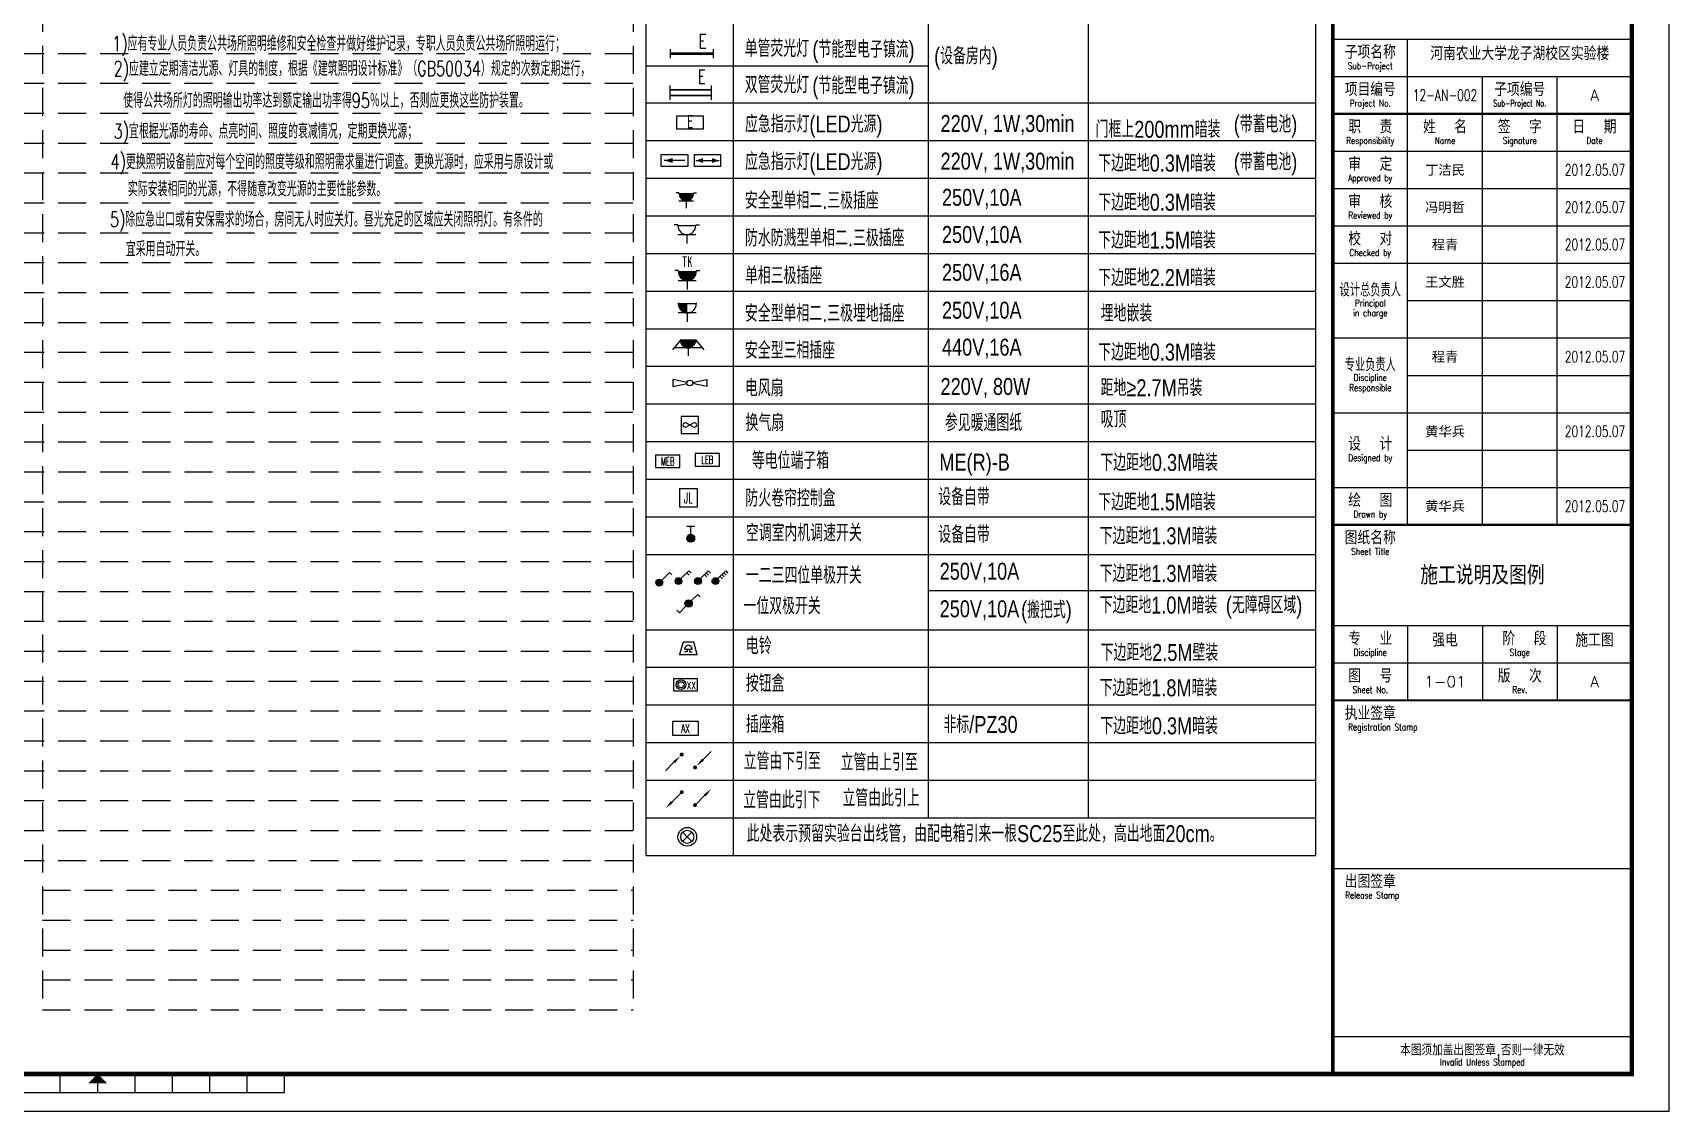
# Model space of a CAD drawing. Extents: x -336391 to 664021, y -458009 to -178412.
# Drawn here: x -66399 to -22611, y -362729 to -333858 of the extents above; entities that cross this region are included whole.
import ezdxf
from ezdxf.enums import TextEntityAlignment as Align

# ---------------------------------------------------------------- set-up
doc = ezdxf.new("R2010")
doc.units = 0
doc.header["$LTSCALE"] = 1000
doc.header["$MEASUREMENT"] = 0
doc.linetypes.add('DASHED2', pattern=[0.375, 0.25, -0.125])
doc.layers.get('0').update_dxf_attribs({"linetype": 'CONTINUOUS'})
for name, color, linetype in [('EQUIP', 3, 'CONTINUOUS'), ('LWIRE', 4, 'CONTINUOUS'), ('TS', 7, 'CONTINUOUS'), ('图框', 7, 'CONTINUOUS'), ('电气-设备标注', 4, 'CONTINUOUS')]:
    doc.layers.add(name, color=color, linetype=linetype)
doc.styles.add('-宋体', font='', dxfattribs={"width": 0.8})
doc.styles.add('_COMPLEX', font='COMPLEX.shx', dxfattribs={"width": 0.75})
doc.styles.add('_GBENOR', font='GBENOR.shx')
doc.styles.add('_TJROMANS', font='TJROMANS.shx')
doc.styles.add('DIM_FONT', font='SIMPLEX.shx', dxfattribs={"width": 0.8, "height": 3.5, "bigfont": 'HZTXT.shx'})
doc.styles.add('HZ2', font='tjromans.shx', dxfattribs={"width": 0.7, "height": 400, "bigfont": 'tjhztxt.shx'})
doc.styles.add('IDQSTYLE', font='tjromand.shx', dxfattribs={"width": 0.7, "bigfont": 'tjhztxt.shx'})
doc.styles.get("Standard").update_dxf_attribs({"font": 'simplex.shx', "bigfont": 'hztxt.shx'})
doc.styles.add('TKZ1', font='tjromant.shx', dxfattribs={"bigfont": 'tjhts.shx'})
doc.styles.add('TKZ1_tjhts.shx', font='tjromant.shx', dxfattribs={"bigfont": 'tjhts.shx'})
doc.styles.add('TKZ2_tjkts.shx', font='tjromant.shx', dxfattribs={"bigfont": 'tjkts.shx'})
doc.styles.add('黑体', font='simhei.ttf')
doc.styles.get('-宋体').set_extended_font_data('SimSun')

# ---------------------------------------------------------------- blocks, each defined once
blk = doc.blocks.new('_LINKPT1')
at = {"color": 0}
blk.add_line((0, 0), (0, 0), dxfattribs=at)
blk = doc.blocks.new('ME52BYET')
for p, q in [((-1.2, 0.417), (-1.2, -0.417)), ((-1.2, 0.167), (1.2, 0.167)), ((1.2, 0.417), (1.2, -0.417)), ((-1.2, -0.167), (1.2, -0.167))]:
    blk.add_line(p, q)
at = {"const_width": 0.1}
for points in [[(-1.2, 0.167), (1.2, 0.167)], [(-1.2, -0.167), (1.2, -0.167)]]:
    blk.add_lwpolyline(points, dxfattribs=at)
at = {"xscale": 0.002, "yscale": 0.002, "zscale": 0.002}
for p in [(-1.2, 0), (0, 0.167), (1.2, 0), (0, -0.167)]:
    blk.add_blockref('_LINKPT1', p, dxfattribs=at)
at = {"style": 'TKZ1', "width": 0.7}
blk.add_text('E', height=0.8, dxfattribs=at).set_placement((0.435, 0.541))
at = {"flags": 9}
blk.add_attdef('A', (0, 0), '', height=0.00002, dxfattribs=at)
blk = doc.blocks.new('VW1HRSO3')
for p, q in [((-1.2, 0.25), (-1.2, -0.25)), ((-1.2, 0), (1.2, 0)), ((1.2, 0.25), (1.2, -0.25))]:
    blk.add_line(p, q)
at = {"const_width": 0.14}
blk.add_lwpolyline([(-1.2, 0), (1.2, 0)], dxfattribs=at)
at = {"xscale": 0.002, "yscale": 0.002, "zscale": 0.002}
for p in [(-1.2, 0), (0, 0), (1.2, 0)]:
    blk.add_blockref('_LINKPT1', p, dxfattribs=at)
at = {"style": 'TKZ1', "width": 0.7}
blk.add_text('E', height=0.8, dxfattribs=at).set_placement((0.37, 0.294))
at = {"flags": 9}
blk.add_attdef('A', (0, 0), '', height=0.00002, dxfattribs=at)
blk = doc.blocks.new('_Z10XLL')
for p, q in [((0.5, 0.5), (-0.5, 0.5)), ((-0.5, 0.5), (-0.5, -0.5)), ((-0.2, -0.115), (0.2, 0.115)), ((-0.2, 0.115), (0.2, -0.115)), ((0.5, -0.5), (0.5, 0.5)), ((-0.5, -0.5), (0.5, -0.5))]:
    blk.add_line(p, q)
for centre, start, end in [((-0.267, 0), 60, 300), ((0.267, 0), 240, 120)]:
    blk.add_arc(centre, 0.133, start, end)
at = {"xscale": 0.002000000000407454, "yscale": 0.002000000000407454, "zscale": 0.002}
for p in [(-0.5, 0), (0, 0.5), (0.5, 0), (0, -0.5)]:
    blk.add_blockref('_LINKPT1', p, dxfattribs=at)
at = {"flags": 9}
blk.add_attdef('A', (0, 0), '', height=0.00002, dxfattribs=at)
blk = doc.blocks.new('_Y41NTT')
for p, q in [((0.6, 0.55), (-0.6, 0.55)), ((-0.6, 0.55), (-0.6, 0)), ((-0.6, 0), (0.6, 0)), ((0.6, 0), (0.6, 0.55))]:
    blk.add_line(p, q)
at = {"xscale": 0.002, "yscale": 0.002, "zscale": 0.002}
for p in [(-0.6, 0.25), (0, 0.55), (0, 0), (0.6, 0.25)]:
    blk.add_blockref('_LINKPT1', p, dxfattribs=at)
at = {"style": '_GBENOR', "width": 0.8, "flags": 8}
blk.add_attdef('$TEXT$', text='', height=0.6, dxfattribs=at).set_placement((0.008, 0.31), align=Align.MIDDLE_CENTER)
at = {"flags": 9}
blk.add_attdef('A', (0, 0), '', height=0.00002, dxfattribs=at)
blk = doc.blocks.new('_X10')
at = {"color": 0}
for p, q in [((0.15, 0.36), (0.63, 0.83)), ((0.4, 0.61), (0.54, 0.47)), ((0.51, 0.72), (0.65, 0.58)), ((0.63, 0.83), (0.77, 0.69))]:
    blk.add_line(p, q, dxfattribs=at)
blk.add_circle((0, 0.21), 0.208, dxfattribs=at)
for points in [[(-0.18, 0.31), (0.18, 0.31), (-0.21, 0.21), (0.21, 0.21)], [(-0.18, 0.1), (0.18, 0.1), (-0.21, 0.21), (0.21, 0.21)], [(-0.1, 0.39), (0.1, 0.39), (-0.18, 0.31), (0.18, 0.31)], [(-0.1, 0.03), (0.1, 0.03), (-0.18, 0.1), (0.18, 0.1)], [(0, 0.42), (0, 0.42), (-0.1, 0.39), (0.1, 0.39)], [(0, 0), (0, 0), (-0.1, 0.03), (0.1, 0.03)]]:
    blk.add_solid(points, dxfattribs=at)
for p in [(-0.21, 0.21), (0, 0.42), (0.21, 0.21), (0, 0)]:
    blk.add_blockref('_LINKPT1', p, dxfattribs=at)
at = {"color": 0, "width": 0.8, "flags": 9}
blk.add_attdef('A', (0, 0), '', height=0.00002, dxfattribs=at)
blk = doc.blocks.new('_X6')
at = {"color": 0}
for p, q in [((0.15, 0.36), (0.63, 0.83)), ((0.51, 0.72), (0.65, 0.58)), ((0.63, 0.83), (0.77, 0.69))]:
    blk.add_line(p, q, dxfattribs=at)
blk.add_circle((0, 0.21), 0.208, dxfattribs=at)
for points in [[(-0.18, 0.31), (0.18, 0.31), (-0.21, 0.21), (0.21, 0.21)], [(-0.18, 0.1), (0.18, 0.1), (-0.21, 0.21), (0.21, 0.21)], [(-0.1, 0.39), (0.1, 0.39), (-0.18, 0.31), (0.18, 0.31)], [(-0.1, 0.03), (0.1, 0.03), (-0.18, 0.1), (0.18, 0.1)], [(0, 0.42), (0, 0.42), (-0.1, 0.39), (0.1, 0.39)], [(0, 0), (0, 0), (-0.1, 0.03), (0.1, 0.03)]]:
    blk.add_solid(points, dxfattribs=at)
for p in [(-0.21, 0.21), (0, 0.42), (0.21, 0.21), (0, 0)]:
    blk.add_blockref('_LINKPT1', p, dxfattribs=at)
at = {"color": 0, "width": 0.8, "flags": 9}
blk.add_attdef('A', (0, 0), '', height=0.00002, dxfattribs=at)
blk = doc.blocks.new('_X2')
at = {"color": 0}
for p, q in [((0.15, 0.36), (0.63, 0.83)), ((0.63, 0.83), (0.77, 0.69))]:
    blk.add_line(p, q, dxfattribs=at)
blk.add_circle((0, 0.21), 0.208, dxfattribs=at)
for points in [[(-0.18, 0.31), (0.18, 0.31), (-0.21, 0.21), (0.21, 0.21)], [(-0.18, 0.1), (0.18, 0.1), (-0.21, 0.21), (0.21, 0.21)], [(-0.1, 0.39), (0.1, 0.39), (-0.18, 0.31), (0.18, 0.31)], [(-0.1, 0.03), (0.1, 0.03), (-0.18, 0.1), (0.18, 0.1)], [(0, 0.42), (0, 0.42), (-0.1, 0.39), (0.1, 0.39)], [(0, 0), (0, 0), (-0.1, 0.03), (0.1, 0.03)]]:
    blk.add_solid(points, dxfattribs=at)
for p in [(-0.21, 0.21), (0, 0.42), (0.21, 0.21), (0, 0)]:
    blk.add_blockref('_LINKPT1', p, dxfattribs=at)
at = {"color": 0, "width": 0.8, "flags": 9}
blk.add_attdef('A', (0, 0), '', height=0.00002, dxfattribs=at)
blk = doc.blocks.new('L02CA46R')
for p, q in [((0.78, 0.4), (-0.78, 0.4)), ((-0.78, 0.4), (-0.78, -0.4)), ((0.78, -0.4), (0.78, 0.4)), ((-0.78, -0.4), (0.78, -0.4))]:
    blk.add_line(p, q)
at = {"xscale": 0.002, "yscale": 0.002, "zscale": 0.002}
for p in [(-0.78, 0), (0, 0.4), (0.78, 0), (0, -0.4)]:
    blk.add_blockref('_LINKPT1', p, dxfattribs=at)
at = {"style": '_COMPLEX', "width": 0.6, "flags": 8}
blk.add_attdef('$TEXT$', text='', height=0.52, dxfattribs=at).set_placement((0, 0), align=Align.MIDDLE_CENTER)
at = {"flags": 9}
blk.add_attdef('A', (0, 0), '', height=0.00002, dxfattribs=at)
blk = doc.blocks.new('KY1UC7V2')
for p, q in [((0.15, 0.36), (0.63, 0.83)), ((0.29, 0.49), (0.43, 0.35)), ((0.4, 0.61), (0.54, 0.47)), ((0.51, 0.72), (0.65, 0.58)), ((0.63, 0.83), (0.77, 0.69))]:
    blk.add_line(p, q)
blk.add_circle((0, 0.21), 0.208)
for points in [[(-0.18, 0.31), (0.18, 0.31), (-0.21, 0.21), (0.21, 0.21)], [(-0.18, 0.1), (0.18, 0.1), (-0.21, 0.21), (0.21, 0.21)], [(-0.1, 0.39), (0.1, 0.39), (-0.18, 0.31), (0.18, 0.31)], [(-0.1, 0.03), (0.1, 0.03), (-0.18, 0.1), (0.18, 0.1)], [(0, 0.42), (0, 0.42), (-0.1, 0.39), (0.1, 0.39)], [(0, 0), (0, 0), (-0.1, 0.03), (0.1, 0.03)]]:
    blk.add_solid(points)
at = {"xscale": 0.0025, "yscale": 0.0025, "zscale": 0.0025}
for p in [(-0.21, 0.21), (0, 0.42), (0.21, 0.21), (0, 0)]:
    blk.add_blockref('_LINKPT1', p, dxfattribs=at)
at = {"flags": 9}
blk.add_attdef('A', (0, 0), '', height=0.000025, dxfattribs=at)
blk = doc.blocks.new('_X71MMA')
for p, q in [((-0.5, 1.05), (-0.7, 1.05)), ((-0.5, 1.05), (-0.5, 1)), ((-0.5, 1), (0.5, 1)), ((-0.5, 0.5), (0.5, 0.5)), ((0, 0.5), (0, 0)), ((0.5, 1.05), (0.7, 1.05)), ((0.5, 1.05), (0.5, 1))]:
    blk.add_line(p, q)
blk.add_arc((0, 1), 0.5, 180, 0)
for points in [[(0.43, 0.75), (-0.43, 0.75), (0.5, 1), (-0.5, 1)], [(0.25, 0.57), (-0.25, 0.57), (0.43, 0.75), (-0.43, 0.75)], [(0, 0.5), (0, 0.5), (0.25, 0.57), (-0.25, 0.57)]]:
    blk.add_solid(points)
at = {"xscale": 0.0025, "yscale": 0.0025, "zscale": 0.0025}
blk.add_blockref('_LINKPT1', (0, 0), dxfattribs=at)
at = {"flags": 9}
blk.add_attdef('A', (0, 0), '', height=0.000025, dxfattribs=at)
blk = doc.blocks.new('1P1PTTHZ')
for p, q in [((-0.5, 1.05), (-0.7, 1.05)), ((-0.5, 1.05), (-0.5, 1)), ((-0.5, 1), (0.5, 1)), ((0.5, 1.05), (0.7, 1.05)), ((0.5, 1.05), (0.5, 1)), ((-0.5, 0.5), (0.5, 0.5)), ((0, 0.5), (0, 0))]:
    blk.add_line(p, q)
blk.add_arc((0, 1), 0.5, 180, 0)
at = {"xscale": 0.002, "yscale": 0.002, "zscale": 0.002}
blk.add_blockref('_LINKPT1', (0, 0), dxfattribs=at)
at = {"flags": 9}
blk.add_attdef('A', (0, 0), '', height=0.00002, dxfattribs=at)
blk = doc.blocks.new('YX2BHTQR')
for p, q in [((-0.147, 0.061), (-0.512, -0.304)), ((0.147, 0.356), (0.512, 0.72)), ((0.512, 0.72), (0.653, 0.579)), ((-0.512, -0.304), (-0.653, -0.162))]:
    blk.add_line(p, q)
blk.add_circle((0, 0.208), 0.208)
for points in [[(-0.18, 0.313), (0.18, 0.313), (-0.208, 0.208), (0.208, 0.208)], [(-0.18, 0.104), (0.18, 0.104), (-0.208, 0.208), (0.208, 0.208)], [(-0.104, 0.389), (0.104, 0.389), (-0.18, 0.313), (0.18, 0.313)], [(-0.104, 0.028), (0.104, 0.028), (-0.18, 0.104), (0.18, 0.104)], [(0, 0.417), (0, 0.417), (-0.104, 0.389), (0.104, 0.389)], [(0, 0), (0, 0), (-0.104, 0.028), (0.104, 0.028)]]:
    blk.add_solid(points)
at = {"xscale": 0.002, "yscale": 0.002, "zscale": 0.002}
for p in [(-0.208, 0.208), (0, 0.417), (0, 0), (0.208, 0.208)]:
    blk.add_blockref('_LINKPT1', p, dxfattribs=at)
at = {"flags": 9}
blk.add_attdef('A', (0, 0), '', height=0.00002, dxfattribs=at)
blk = doc.blocks.new('1S3UQ72T')
for p, q in [((-0.222, 0.889), (0.222, 0.889)), ((0, 0.444), (0, 0.889))]:
    blk.add_line(p, q)
blk.add_circle((0, 0.222), 0.222)
for points in [[(-0.192, 0.333), (0.192, 0.333), (-0.222, 0.222), (0.222, 0.222)], [(-0.192, 0.111), (0.192, 0.111), (-0.222, 0.222), (0.222, 0.222)], [(-0.111, 0.415), (0.111, 0.415), (-0.192, 0.333), (0.192, 0.333)], [(-0.111, 0.03), (0.111, 0.03), (-0.192, 0.111), (0.192, 0.111)], [(0, 0.444), (0, 0.444), (-0.111, 0.415), (0.111, 0.415)], [(0, 0), (0, 0), (-0.111, 0.03), (0.111, 0.03)]]:
    blk.add_solid(points)
at = {"xscale": 0.002, "yscale": 0.002, "zscale": 0.002}
for p in [(-0.222, 0.222), (0, 0), (0.222, 0.222)]:
    blk.add_blockref('_LINKPT1', p, dxfattribs=at)
at = {"flags": 9}
blk.add_attdef('A', (0, 0), '', height=0.00002, dxfattribs=at)
blk = doc.blocks.new('482EJ2G1')
for p, q in [((0.503, 0.502), (-0.497, 0.502)), ((-0.497, 0.502), (-0.497, -0.498)), ((0.503, -0.498), (0.503, 0.502)), ((-0.497, -0.498), (0.503, -0.498))]:
    blk.add_line(p, q)
at = {"const_width": 0.04}
blk.add_lwpolyline([(-0.497, 0.502), (-0.497, -0.498), (0.503, -0.498), (0.503, 0.502)], close=True, dxfattribs=at)
at = {"xscale": 0.002, "yscale": 0.002, "zscale": 0.002}
for p in [(-0.497, 0.002), (0.003, 0.502), (0.503, 0.002), (0.003, -0.498)]:
    blk.add_blockref('_LINKPT1', p, dxfattribs=at)
at = {"style": '_COMPLEX', "width": 0.6, "flags": 8}
blk.add_attdef('$TEXT$', text='', height=0.6, dxfattribs=at).set_placement((0, 0), align=Align.MIDDLE_CENTER)
at = {"flags": 9}
blk.add_attdef('A', (0, 0), '', height=0.00002, dxfattribs=at)
blk = doc.blocks.new('_Z11TPN')
at = {"color": 0}
for p, q in [((-1, 0.208), (-0.163, 0.034)), ((-1, -0.208), (-1, 0.208)), ((1, 0.208), (0.163, 0.034)), ((1, -0.208), (1, 0.208)), ((-0.163, -0.034), (-1, -0.208)), ((0.163, -0.034), (1, -0.208))]:
    blk.add_line(p, q, dxfattribs=at)
blk.add_circle((0, 0), 0.167, dxfattribs=at)
for p in [(0, 0.167), (0, -0.167)]:
    blk.add_blockref('_LINKPT1', p, dxfattribs=at)
at = {"color": 0, "style": 'DIM_FONT', "width": 0.8, "flags": 9}
blk.add_attdef('A', (0, 0), '', height=0.0000267, dxfattribs=at)
blk = doc.blocks.new('_X27')
for p, q in [((-0.357, 0.714), (-0.724, 0.277)), ((0.657, 0.357), (-0.657, 0.357)), ((-0.357, 0.75), (-0.357, 0.714)), ((0.357, 0.714), (-0.357, 0.714)), ((0, 0.357), (0, 0)), ((0.357, 0.75), (0.357, 0.714)), ((0.357, 0.714), (0.724, 0.277))]:
    blk.add_line(p, q)
blk.add_arc((0, 0.714), 0.357, 180, 0)
for points in [[(0.309, 0.536), (-0.309, 0.536), (0.357, 0.714), (-0.357, 0.714)], [(0.179, 0.405), (-0.179, 0.405), (0.309, 0.536), (-0.309, 0.536)], [(0, 0.357), (0, 0.357), (0.179, 0.405), (-0.179, 0.405)]]:
    blk.add_solid(points)
at = {"xscale": 0.002, "yscale": 0.002, "zscale": 0.002}
blk.add_blockref('_LINKPT1', (0, 0), dxfattribs=at)
at = {"flags": 9}
blk.add_attdef('A', (0, 0), '', height=0.00002, dxfattribs=at)
blk = doc.blocks.new('762JIYPD')
for p, q in [((0.6, 0.5), (-0.6, 0.5)), ((-0.6, 0.5), (-0.6, 0)), ((-0.6, 0), (0.6, 0)), ((-0.46, 0.25), (0.46, 0.25)), ((0.6, 0), (0.6, 0.5))]:
    blk.add_line(p, q)
blk.add_solid([(0.08, 0.14), (0.46, 0.25), (0.08, 0.36)])
at = {"xscale": 0.002, "yscale": 0.002, "zscale": 0.002}
for p in [(-0.6, 0.25), (0, 0.5), (0, 0), (0.6, 0.25)]:
    blk.add_blockref('_LINKPT1', p, dxfattribs=at)
at = {"flags": 9}
blk.add_attdef('A', (0, 0), '', height=0.00002, dxfattribs=at)
blk = doc.blocks.new('762JGD4Z')
for p, q in [((0.6, 0.5), (-0.6, 0.5)), ((-0.6, 0.5), (-0.6, 0)), ((-0.6, 0), (0.6, 0)), ((-0.52, 0.25), (0.52, 0.25)), ((0.6, 0), (0.6, 0.5))]:
    blk.add_line(p, q)
for points in [[(-0.2, 0.14), (-0.52, 0.25), (-0.2, 0.36)], [(0.2, 0.14), (0.52, 0.25), (0.2, 0.36)]]:
    blk.add_solid(points)
at = {"xscale": 0.002, "yscale": 0.002, "zscale": 0.002}
for p in [(-0.6, 0.25), (0, 0.5), (0, 0), (0.6, 0.25)]:
    blk.add_blockref('_LINKPT1', p, dxfattribs=at)
at = {"flags": 9}
blk.add_attdef('A', (0, 0), '', height=0.00002, dxfattribs=at)
blk = doc.blocks.new('YK2BYE33')
for p, q in [((-0.5, 1.05), (-0.7, 1.05)), ((-0.5, 1.05), (-0.5, 1)), ((-0.5, 1), (0.5, 1)), ((0.5, 1.05), (0.7, 1.05)), ((0.5, 1.05), (0.5, 1)), ((-0.5, 0.5), (0.5, 0.5)), ((0, 0.5), (0, 0))]:
    blk.add_line(p, q)
blk.add_arc((0, 1), 0.5, 180, 0)
for points in [[(0.433, 0.75), (-0.433, 0.75), (0.5, 1), (-0.5, 1)], [(0.25, 0.567), (-0.25, 0.567), (0.433, 0.75), (-0.433, 0.75)], [(0, 0.5), (0, 0.5), (0.25, 0.567), (-0.25, 0.567)]]:
    blk.add_solid(points)
at = {"xscale": 0.002, "yscale": 0.002, "zscale": 0.002}
blk.add_blockref('_LINKPT1', (0, 0), dxfattribs=at)
at = {"style": '-宋体', "width": 0.7}
blk.add_text('TK', height=0.6, dxfattribs=at).set_placement((-0.294, 1.244))
at = {"width": 0.8, "flags": 9}
blk.add_attdef('A', (0, 0), '', height=0.00002, dxfattribs=at)
blk = doc.blocks.new('6A2OJKBP')
for p, q in [((-0.3, 0.35), (-0.5, -0.35)), ((0.3, 0.35), (-0.3, 0.35)), ((0.5, -0.35), (0.3, 0.35)), ((-0.5, -0.35), (0.5, -0.35)), ((-0.21, -0.046), (0.21, -0.046)), ((-0.06, -0.196), (-0.21, -0.196)), ((-0.06, -0.046), (-0.06, -0.196)), ((0.06, -0.046), (0.06, -0.196)), ((0.06, -0.196), (0.21, -0.196))]:
    blk.add_line(p, q)
at = {"const_width": 0.04, "flags": 128}
blk.add_lwpolyline([(0.5, -0.35), (-0.5, -0.35), (-0.3, 0.35), (0.3, 0.35)], close=True, dxfattribs=at)
blk.add_arc((0, -0.044), 0.21, 359.69728, 180.30272)
at = {"xscale": 0.002, "yscale": 0.002, "zscale": 0.002}
for p in [(-0.4, 0), (0, 0.35), (0.4, 0), (0, -0.35)]:
    blk.add_blockref('_LINKPT1', p, dxfattribs=at)
at = {"flags": 9}
blk.add_attdef('A', (0, 0), '', height=0.00002, dxfattribs=at)
blk = doc.blocks.new('DU287BZ0')
for p, q in [((0.707, 0.714), (-0.707, 0.714)), ((-0.707, 0.707), (-0.707, -0.007)), ((-0.707, 0), (0.707, 0)), ((0.707, 0), (0.707, 0.714))]:
    blk.add_line(p, q)
for radius in [0.29, 0.179]:
    blk.add_circle((-0.265, 0.357), radius)
at = {"xscale": 0.002, "yscale": 0.002, "zscale": 0.002}
for p in [(-0.707, 0.35), (0, 0.714), (0, 0), (0.707, 0.357)]:
    blk.add_blockref('_LINKPT1', p, dxfattribs=at)
at = {"style": '_TJROMANS', "width": 0.6, "flags": 8}
blk.add_attdef('$TEXT$', text='', height=0.64, dxfattribs=at).set_placement((0.349, 0.417), align=Align.MIDDLE_CENTER)
at = {"flags": 9}
blk.add_attdef('A', (0, 0), '', height=0.00002, dxfattribs=at)
blk = doc.blocks.new('3K2EU176')
for p, q in [((0.78, 0.4), (-0.78, 0.4)), ((-0.78, 0.4), (-0.78, -0.4)), ((0.78, -0.4), (0.78, 0.4)), ((-0.78, -0.4), (0.78, -0.4))]:
    blk.add_line(p, q)
at = {"const_width": 0.04}
blk.add_lwpolyline([(-0.78, 0.4), (-0.78, -0.4), (0.78, -0.4), (0.78, 0.4)], close=True, dxfattribs=at)
at = {"xscale": 0.002, "yscale": 0.002, "zscale": 0.002}
for p in [(-0.78, 0), (0, 0.4), (0, -0.4)]:
    blk.add_blockref('_LINKPT1', p, dxfattribs=at)
at = {"flags": 9}
blk.add_attdef('A', (0, 0), '', height=0.00002, dxfattribs=at)
at = {"style": '_COMPLEX', "width": 0.6, "flags": 8}
blk.add_attdef('$TEXT$', text='', height=0.52, dxfattribs=at).set_placement((1.161, 0), align=Align.MIDDLE_CENTER)
blk = doc.blocks.new('_WRLD10L')
for p, q in [((0.1, 0.1), (0.1, 0.1)), ((1.15, 1.15), (0.55, 0.55)), ((-0.1, -0.1), (-0.1, -0.1))]:
    blk.add_line(p, q)
at = {"const_width": 0.142}
blk.add_lwpolyline([(-0.07, 0, 1), (0.07, 0, 1)], format="xyb", close=True, dxfattribs=at)
blk.add_solid([(0.62, 0.48), (0.48, 0.62), (0.1, 0.1)])
at = {"width": 0.8, "flags": 9}
blk.add_attdef('A', (0, 0), '', height=0.00002, dxfattribs=at)
blk = doc.blocks.new('_WRLD1L')
for p, q in [((0.7, 0.7), (0, 0)), ((0.1, 0.1), (0.1, 0.1)), ((-0.1, -0.1), (-0.1, -0.1))]:
    blk.add_line(p, q)
at = {"const_width": 0.142}
blk.add_lwpolyline([(-0.07, 0, 1), (0.07, 0, 1)], format="xyb", close=True, dxfattribs=at)
blk.add_solid([(0.63, 0.77), (0.77, 0.63), (1.15, 1.15)])
at = {"width": 0.8, "flags": 9}
blk.add_attdef('A', (0, 0), '', height=0.00002, dxfattribs=at)
blk = doc.blocks.new('A$C15410C04')
for p, q in [((75100, 28700), (83100, 28700)), ((77100, 15700), (77100, 28700)), ((75100, 27700), (83100, 27700)), ((79100, 15700), (79100, 27700)), ((81100, 15700), (81100, 27700)), ((75100, 25700), (83100, 25700)), ((75100, 24700), (83100, 24700)), ((75100, 23700), (83100, 23700)), ((75100, 22700), (83100, 22700)), ((77100, 21700), (83100, 21700)), ((75100, 20700), (83100, 20700)), ((77100, 19700), (83100, 19700)), ((75100, 18700), (83100, 18700)), ((77100, 17700), (83100, 17700)), ((75100, 16700), (83100, 16700)), ((75100, 13000), (83100, 13000)), ((77100, 13000), (77100, 11000)), ((79100, 13000), (79100, 11000)), ((81100, 13000), (81100, 11000)), ((75100, 12000), (83100, 12000)), ((75100, 6500), (83100, 6500)), ((75100, 2000), (83100, 2000))]:
    blk.add_line(p, q)
for points, const_width in [([(75100, 58400), (75100, 1000)], 100), ([(75100, 26700), (83100, 26700)], 60), ([(75100, 15700), (83100, 15700)], 60), ([(75100, 11000), (83100, 11000)], 60)]:
    blk.add_lwpolyline(points, dxfattribs=dict(const_width=const_width))
at = {"layer": '图框'}
for p, q in [((84100, 0), (84100, 59400)), ((41050, 500), (41050, 1000)), ((43050, 500), (43050, 1000)), ((44050, 500), (44050, 1000)), ((45050, 500), (45050, 1000)), ((46050, 500), (46050, 1000)), ((47050, 500), (47050, 1000)), ((37050, 500), (47050, 500)), ((0, 0), (84100, 0))]:
    blk.add_line(p, q, dxfattribs=at)
at = {"layer": '图框', "const_width": 120}
blk.add_lwpolyline([(83100, 58400), (2500, 58400), (2500, 1000), (83100, 1000)], close=True, dxfattribs=at)
at = {"layer": '图框', "const_width": 30}
blk.add_lwpolyline([(42050, 750), (42050, 500)], dxfattribs=at)
at = {"layer": '图框'}
blk.add_solid([(41800, 750), (42300, 750), (42050, 1000)], dxfattribs=at)
at = {"style": 'TKZ2_tjkts.shx'}
for s, height, p in [('子项名称', 360, (76100, 28355)), ('项目编号', 360, (76100, 27355)), ('职  责', 360, (76100, 26355)), ('姓  名', 360, (78100, 26355)), ('签  字', 360, (80100, 26355)), ('日  期', 360, (82100, 26355)), ('审  定', 360, (76100, 25355)), ('审  核', 360, (76100, 24355)), ('校  对', 360, (76100, 23355)), ('设  计', 360, (76100, 17865)), ('绘  图', 360, (76100, 16355)), ('图纸名称', 360, (76100, 15355)), ('专  业', 360, (76100, 12655)), (' 阶  段', 360, (80100, 12655)), ('图  号', 360, (76100, 11655)), ('版  次', 360, (80100, 11655)), ('执业签章', 360, (76100, 10655)), ('出图签章', 360, (76100, 6155)), ('本图须加盖出图签章,否则一律无效', 300, (79100, 1643))]:
    blk.add_text(s, height=height, dxfattribs=at).set_placement(p, align=Align.MIDDLE_CENTER)
at = {"style": 'TKZ2_tjkts.shx', "width": 0.8}
for s, height, p in [('Sub-Project', 180, (76100, 27985)), ('Project No.', 180, (76100, 26985)), ('Responsibility', 180, (76100, 25985)), ('Name', 180, (78100, 25985)), ('Signature', 180, (80100, 25985)), ('Date', 180, (82100, 25985)), ('Approved by', 180, (76100, 24985)), ('Reviewed by', 180, (76100, 23985)), ('Checked by', 180, (76100, 22985)), ('设计总负责人', 360, (76100, 21988)), ('in charge', 180, (76100, 21370)), ('Principal', 180, (76100, 21635)), ('专业负责人', 360, (76100, 19988)), ('Discipline', 180, (76100, 19643)), ('Responsible', 180, (76100, 19370)), ('Designed by', 180, (76100, 17495)), ('Drawn by', 180, (76100, 15985)), ('Sheet Title', 180, (76100, 14985)), ('Discipline', 180, (76100, 12285)), ('Stage', 180, (80100, 12285)), ('Sheet No.', 180, (76100, 11285)), ('Rev.', 180, (80100, 11285)), ('Registration Stamp', 180, (76436, 10285)), ('Release Stamp', 180, (76152, 5785)), ('Invalid Unless Stamped', 180, (79100, 1317))]:
    blk.add_text(s, height=height, dxfattribs=at).set_placement(p, align=Align.MIDDLE_CENTER)
at = {"layer": '图框'}
for s, height, style, p in [('河南农业大学龙子湖校区实验楼', 360, 'TKZ1_tjhts.shx', (80100, 28316)), ('子项编号', 360, 'TKZ2_tjkts.shx', (80100, 27355)), ('A', 300, 'TKZ1_tjhts.shx', (82100, 27200)), ('丁洁民', 260, '黑体', (78100, 25200)), ('冯明哲', 260, '黑体', (78100, 24200)), ('程青', 260, '黑体', (78100, 23200)), ('王文胜', 260, '黑体', (78100, 22200)), ('程青', 260, '黑体', (78100, 20200)), ('黄华兵', 260, '黑体', (78100, 18200)), ('黄华兵', 260, '黑体', (78100, 16200)), ('强电', 360, 'TKZ1_tjhts.shx', (78100, 12616)), ('施工图', 360, 'TKZ1_tjhts.shx', (82100, 12616)), ('A', 300, 'TKZ1_tjhts.shx', (82100, 11500))]:
    blk.add_text(s, height=height, dxfattribs=dict(at, style=style)).set_placement(p, align=Align.MIDDLE_CENTER)
at = {"layer": '图框', "width": 0.7}
for s, height, style, p in [('12-AN-002', 300, 'TKZ1_tjhts.shx', (78100, 27200)), ('Sub-Project No.', 180, 'TKZ2_tjkts.shx', (80100, 26985)), ('2012.05.07', 300, 'TKZ1_tjhts.shx', (82113, 25200)), ('2012.05.07', 300, 'TKZ1_tjhts.shx', (82113, 24200)), ('2012.05.07', 300, 'TKZ1_tjhts.shx', (82113, 23200)), ('2012.05.07', 300, 'TKZ1_tjhts.shx', (82113, 22200)), ('2012.05.07', 300, 'TKZ1_tjhts.shx', (82113, 20200)), ('2012.05.07', 300, 'TKZ1_tjhts.shx', (82113, 18200)), ('2012.05.07', 300, 'TKZ1_tjhts.shx', (82113, 16200))]:
    blk.add_text(s, height=height, dxfattribs=dict(at, style=style)).set_placement(p, align=Align.MIDDLE_CENTER)
blk = doc.blocks.new('_X25')
at = {"color": 0}
for p, q in [((-0.5, 1.05), (-0.5, 1)), ((0.5, 1), (-0.5, 1)), ((0.5, 1.05), (0.5, 1)), ((0.5, 0.5), (-0.5, 0.5)), ((0, 0.5), (0, 0))]:
    blk.add_line(p, q, dxfattribs=at)
blk.add_arc((0, 1), 0.5, 180, 0, dxfattribs=at)
for points in [[(0, 0.75), (-0.433, 0.75), (0, 1), (-0.5, 1)], [(0, 0.567), (-0.25, 0.567), (0, 0.75), (-0.433, 0.75)], [(0, 0.5), (0, 0.5), (0, 0.567), (-0.25, 0.567)]]:
    blk.add_solid(points, dxfattribs=at)
blk.add_blockref('_LINKPT1', (0, 0), dxfattribs=at)
at = {"color": 0, "width": 0.8, "flags": 9}
blk.add_attdef('A', (0, 0), '', height=0.00002, dxfattribs=at)
blk = doc.blocks.new('_X50SZT')
at = {"color": 0}
for p, q in [((0.25, 0.25), (-0.25, -0.25)), ((-0.25, 0.25), (0.25, -0.25))]:
    blk.add_line(p, q, dxfattribs=at)
for radius in [0.5, 0.35]:
    blk.add_circle((0, 0), radius, dxfattribs=at)
for p in [(-0.5, 0), (0, 0.5), (0.5, 0), (0, -0.5)]:
    blk.add_blockref('_LINKPT1', p, dxfattribs=at)
at = {"color": 0, "width": 0.8, "flags": 9}
blk.add_attdef('A', (0, 0), '', height=0.00002, dxfattribs=at)

msp = doc.modelspace()

# ---------------------------------------------------------------- linework, layer by layer
at = {"layer": 'EQUIP'}
for p, q in [((-49986.1, -334729.6), (-49986.1, -311600.5)), ((-47651.4, -334729.6), (-47651.4, -311600.5)), ((-42431.4, -334729.6), (-42431.4, -311600.5)), ((-38148.3, -334729.6), (-38148.3, -311600.5)), ((-32064.4, -334729.6), (-32064.4, -311600.5)), ((-49986.1, -355880.9), (-49986.1, -334729.6)), ((-49986.1, -334741.8), (-42431.4, -334741.8)), ((-47651.4, -355880.9), (-47651.4, -334729.6)), ((-42431.4, -354873.7), (-42431.4, -334729.6)), ((-38148.3, -354873.7), (-38148.3, -334729.6)), ((-32064.4, -355880.9), (-32064.4, -334729.6)), ((-49986.1, -335736.8), (-42431.4, -335736.8)), ((-49986.1, -335736.8), (-32064.4, -335736.8)), ((-49986.1, -336743.8), (-32064.4, -336743.8)), ((-49986.1, -337750.9), (-32064.4, -337750.9)), ((-49986.1, -338758.3), (-32064.4, -338758.3)), ((-49986.1, -339765.5), (-32064.4, -339765.5)), ((-49986.1, -340772.8), (-32064.4, -340772.8)), ((-49986.1, -341780), (-32064.4, -341780)), ((-49986.1, -342787.2), (-32064.4, -342787.2)), ((-49986.1, -343794.3), (-32064.4, -343794.3)), ((-49986.1, -344801.3), (-32064.4, -344801.3)), ((-49986.1, -345808.8), (-32064.4, -345808.8)), ((-49986.1, -345808.8), (-32064.4, -345808.8)), ((-49986.1, -346816), (-32064.4, -346816)), ((-49986.1, -347823.2), (-32064.4, -347823.2)), ((-42431.4, -348789.7), (-32064.4, -348789.7)), ((-49986.1, -349837.7), (-32064.4, -349837.7)), ((-49986.1, -349837.7), (-32064.4, -349837.7)), ((-49986.1, -350844.7), (-32064.4, -350844.7)), ((-49986.1, -351851.8), (-32064.4, -351851.8)), ((-49986.1, -352859.2), (-32064.4, -352859.2)), ((-49986.1, -352859.2), (-32064.4, -352859.2)), ((-49986.1, -353866.4), (-32064.4, -353866.4)), ((-49986.1, -354873.7), (-32064.4, -354873.7)), ((-49986.1, -355880.9), (-32064.4, -355880.9))]:
    msp.add_line(p, q, dxfattribs=at)
at = {"layer": 'TS', "color": 8, "linetype": 'DASHED2', "ltscale": 3}
for p, q in [((-66136.8, -307212.3), (-66136.8, -360012.3)), ((-50337.5, -307212.3), (-50337.5, -360012.3)), ((-102841.7, -334412.3), (-50337.5, -334412.3)), ((-102841.7, -335212.3), (-50337.5, -335212.3)), ((-102841.7, -336012.3), (-50337.5, -336012.3)), ((-102841.7, -336812.3), (-50337.5, -336812.3)), ((-102841.7, -337612.3), (-50337.5, -337612.3)), ((-102841.7, -338412.3), (-50337.5, -338412.3)), ((-102841.7, -339212.3), (-50337.5, -339212.3)), ((-102841.7, -340012.3), (-50337.5, -340012.3)), ((-102841.7, -340812.3), (-50337.5, -340812.3)), ((-102841.7, -341612.3), (-50337.5, -341612.3)), ((-102841.7, -342412.3), (-50337.5, -342412.3)), ((-102841.7, -343212.3), (-50337.5, -343212.3)), ((-102841.7, -344012.3), (-50337.5, -344012.3)), ((-102841.7, -344812.3), (-50337.5, -344812.3)), ((-102841.7, -345612.3), (-50337.5, -345612.3)), ((-102841.7, -346412.3), (-50337.5, -346412.3)), ((-102841.7, -347212.3), (-50337.5, -347212.3)), ((-102841.7, -348012.3), (-50337.5, -348012.3)), ((-102841.7, -348812.3), (-50337.5, -348812.3)), ((-102841.7, -349612.3), (-50337.5, -349612.3)), ((-102841.7, -350412.3), (-50337.5, -350412.3)), ((-102841.7, -351212.3), (-50337.5, -351212.3)), ((-102841.7, -352012.3), (-50337.5, -352012.3)), ((-102841.7, -352812.3), (-50337.5, -352812.3)), ((-102841.7, -353612.3), (-50337.5, -353612.3)), ((-102841.7, -354412.3), (-50337.5, -354412.3)), ((-102841.7, -355212.3), (-50337.5, -355212.3)), ((-102841.7, -356012.3), (-50337.5, -356012.3)), ((-66136.8, -356812.3), (-50337.5, -356812.3)), ((-66136.8, -357612.3), (-50337.5, -357612.3)), ((-66136.8, -358412.3), (-50337.5, -358412.3)), ((-66136.8, -359212.3), (-50337.5, -359212.3)), ((-66136.8, -360012.3), (-50337.5, -360012.3))]:
    msp.add_line(p, q, dxfattribs=at)

# ---------------------------------------------------------------- block references
at = {"layer": 'EQUIP'}
for name, p, xscale, yscale, zscale in [('VW1HRSO3', (-48765.1, -334416.3), 478.72340425523, 478.7234042553609, 478.7234042553192), ('ME52BYET', (-48800, -335463.8), 457.850184002993, 457.8501840028621, 457.8501840037341), ('762JGD4Z', (-48346.4, -337428.3), 596.1590937549627, 596.1590937549627, 596.1590937549627), ('_X71MMA', (-48911.2, -338551.2), 392.2099301019043, 392.2099301019043, 392.2099301018753), ('1P1PTTHZ', (-48897.2, -339501.3), 478.72340425523, 478.7234042553609, 478.7234042553192), ('YK2BYE33', (-48884.3, -340730.6), 482.1428571428478, 482.1428571428332, 482.1428571428523), ('_X25', (-48884.3, -341598.7), 482.1428571428404, 482.1428571428404, 482.1428571428404), ('_X27', (-48863.2, -342503.5), 582.338275243761, 582.338275243761, 582.3382752437834), ('1S3UQ72T', (-48794.4, -347496.5), 478.72340425523, 478.7234042553609, 478.7234042553192), ('_X2', (-49635.8, -348669.3), 435.7888112243672, 435.7888112243672, 435.7888112243824), ('_X6', (-49121.1, -348628.3), 435.7888112243672, 435.7888112243672, 435.7888112243824), ('_X10', (-48599.8, -348628.3), 435.7888112243672, 435.7888112243672, 435.7888112243824), ('KY1UC7V2', (-48131.6, -348628.3), 435.7888112243672, 435.7888112243672, 435.7888112243824), ('YX2BHTQR', (-48849.8, -349236.9), 478.72340425523, 478.7234042553609, 478.7234042553192), ('6A2OJKBP', (-48856, -350337), 478.7234042552955, 478.7234042552809, 478.7234042552955), ('_X50SZT', (-48885.4, -355382.2), 500, 500, 500)]:
    msp.add_blockref(name, p, dxfattribs=dict(at, xscale=xscale, yscale=yscale, zscale=zscale))
for name, p, xscale, yscale, zscale, values in [('_Y41NTT', (-48811, -336427.6), 604.3622428843228, 604.3622428843228, 604.3622428850235, {'$TEXT$': 'E'}), ('L02CA46R', (-49408.6, -345332.2), 419.0277030994766, 419.0277030992147, 419.0277031003677, {'$TEXT$': 'MEB'}), ('482EJ2G1', (-48856, -346308.2), 478.72340425523, 478.7234042553609, 478.7234042553192, {'$TEXT$': 'JL'}), ('DU287BZ0', (-48933, -351471.9), 450, 450, 450, {'$TEXT$': 'xx'})]:
    msp.add_blockref(name, p, dxfattribs=dict(at, xscale=xscale, yscale=yscale, zscale=zscale)).add_auto_attribs(values)
at = {"layer": 'EQUIP', "rotation": 180}
for name, p, xscale, yscale, zscale in [('762JIYPD', (-49227.9, -337126.2), 604.3622428843228, 604.3622428843228, 604.3622428843228), ('_Z11TPN', (-48817.2, -343234.3), 457.8501840029276, 457.8501840029421, 457.8501840029274), ('_Z10XLL', (-48817.2, -344358.5), 457.850184002993, 457.8501840028621, 457.8501840038056)]:
    msp.add_blockref(name, p, dxfattribs=dict(at, xscale=xscale, yscale=yscale, zscale=zscale))
at = {"layer": 'EQUIP', "xscale": 419.0277030539, "yscale": 419.0277030539, "zscale": 419.0277030563395, "rotation": 1.155053967692306e-08}
msp.add_blockref('L02CA46R', (-48351, -345288.7), dxfattribs=at).add_auto_attribs({'$TEXT$': 'LEB'})
at = {"layer": 'EQUIP'}
ref = msp.add_blockref('3K2EU176', (-48933, -352479.4), dxfattribs=dict(at, xscale=450, yscale=450, zscale=450))
ref.add_attrib('$TEXT$', 'AX', dxfattribs={"layer": '0', "height": 234, "style": '_COMPLEX', "width": 0.6, "flags": 8}).set_placement((-48933, -352479.4), align=Align.MIDDLE_CENTER)
at = {"layer": 'LWIRE', "xscale": 375, "yscale": 374.9999999999927, "zscale": 375, "rotation": 180}
for name, p in [('_WRLD10L', (-49034.6, -353180.7)), ('_WRLD1L', (-49034.6, -354187.9))]:
    msp.add_blockref(name, p, dxfattribs=at)
at = {"layer": 'LWIRE', "xscale": 375, "yscale": 374.9999999999927, "zscale": 375}
for name, p in [('_WRLD10L', (-48676.5, -353525.9)), ('_WRLD1L', (-48676.5, -354533.1))]:
    msp.add_blockref(name, p, dxfattribs=at)
at = {"layer": '图框'}
msp.add_blockref('A$C15410C04', (-106710.8, -362729.4), dxfattribs=at)

# ---------------------------------------------------------------- texts
at = {"layer": 'EQUIP', "style": 'IDQSTYLE', "width": 0.8}
for s, height, p in [('单管荧光灯', 453.27, (-47348.5, -334504.9)), ('(节能型电子镇流)', 453.27, (-45538.6, -334529.6)), ('(设备房内)', 453.27, (-42280.1, -334706.5, -3474.4)), ('双管荧光灯', 453.27, (-47348.5, -335476.2)), ('(节能型电子镇流)', 453.27, (-45538.6, -335500.9)), ('应急指示灯(LED光源)', 453.272, (-47340.4, -336528.7)), ('220V, 1W,30min', 453.272, (-42108.7, -336514.4)), ('门框上200mm暗装', 453.27, (-37959.3, -336669.7)), ('(带蓄电池)', 453.27, (-34264.2, -336529.9)), ('应急指示灯(LED光源)', 453.272, (-47340.4, -337536.3)), ('220V, 1W,30min', 453.272, (-42108.7, -337522.1)), ('下边距地0.3M暗装 ', 453.272, (-37889.6, -337574.5)), ('(带蓄电池)', 453.27, (-34264.2, -337537.5)), ('250V,10A', 453.27, (-42070.7, -338490.2)), ('安全型单相二.三极插座', 453.272, (-47342.6, -338575.2)), ('下边距地0.3M暗装 ', 453.272, (-37889.6, -338622.6)), ('防水防溅型单相二.三极插座', 453.272, (-47342.6, -339576.3)), ('250V,10A', 453.27, (-42070.7, -339485.2)), ('下边距地1.5M暗装 ', 453.272, (-37889.6, -339637.5)), ('单相三极插座', 453.27, (-47342.6, -340584.3)), ('250V,16A', 453.27, (-42070.7, -340499.3)), ('下边距地2.2M暗装 ', 453.272, (-37889.6, -340638.6)), ('安全型单相二.三极埋地插座', 453.272, (-47342.6, -341596.9)), ('250V,10A', 453.27, (-42070.7, -341511.9)), ('埋地嵌装', 453.27, (-37823.7, -341593.3)), ('安全型三相插座', 453.27, (-47342.6, -342585.8)), ('440V,16A', 453.27, (-42070.7, -342500.8)), ('下边距地0.3M暗装 ', 453.272, (-37889.6, -342633.2)), ('电风扇', 453.27, (-47342.6, -343593.8)), ('220V, 80W', 453.27, (-42108.7, -343554.6)), ('距地≥2.7M吊装', 453.27, (-37823.7, -343588.7)), ('换气扇', 453.27, (-47327.3, -344522.6)), ('参见暖通图纸', 453.27, (-41992.2, -344522.6)), ('吸顶', 453.27, (-37823.7, -344433)), ('ME(R)-B', 453.27, (-42139.9, -345579.2)), ('下边距地0.3M暗装 ', 453.272, (-37832.7, -345588)), ('设备自带', 453.27, (-42170.1, -346509.2)), ('下边距地1.5M暗装 ', 453.272, (-37889.6, -346644.5)), ('空调室内机调速开关', 453.27, (-47317.8, -347472.8)), ('设备自带', 453.27, (-42170.1, -347516.8)), ('下边距地1.3M暗装', 453.27, (-37848.9, -347551.8)), ('一二三四位单极开关', 453.27, (-47317.8, -348609.1)), ('250V,10A', 453.27, (-42132.5, -348498.8)), ('下边距地1.3M暗装', 453.27, (-37848.9, -348558.8)), ('一位双极开关', 453.27, (-47382.4, -349427.9)), ('下边距地1.0M暗装', 453.27, (-37848.9, -349405)), ('(无障碍区域)', 453.27, (-34474.8, -349405)), ('250V,10A', 453.27, (-42132.5, -349505.8)), ('(搬把式)', 453.27, (-39954.7, -349530.9)), ('电铃', 453.27, (-47317.8, -350494.3)), ('下边距地2.5M壁装', 453.27, (-37823.7, -350674.7)), ('按钮盒', 453.27, (-47317.8, -351501.3)), ('下边距地1.8M暗装', 453.27, (-37848.9, -351620.9)), ('插座箱', 453.27, (-47317.8, -352599.3)), ('非标/PZ30', 453.27, (-42029.4, -352601.5)), ('下边距地0.3M暗装 ', 453.272, (-37832.7, -352638.5)), ('立管由下引至', 453.27, (-47377.2, -353582.7)), ('立管由上引至', 453.27, (-44783.2, -353611.6)), ('立管由此引下', 453.27, (-47389.7, -354623.3)), ('立管由此引上', 453.27, (-44732.9, -354569.3)), ('此处表示预留实验台出线管，由配电箱引来一根SC25至此处，高出地面20cm。', 453.272, (-47295.6, -355523.5))]:
    msp.add_text(s, height=height, dxfattribs=at).set_placement(p)
for s, p in [('等电位端子箱', (-46123.5, -345535.1)), ('防火卷帘控制盒', (-46123.5, -346542.8))]:
    msp.add_text(s, height=453.27, dxfattribs=at).set_placement(p, align=Align.CENTER)
at = {"layer": '图框', "style": 'TKZ1_tjhts.shx'}
for s, height, p in [('施工说明及图例', 500, (-27610.8, -348379.4)), ('1-01', 300, (-28610.8, -351229.4))]:
    msp.add_text(s, height=height, dxfattribs=at).set_placement(p, align=Align.MIDDLE_CENTER)
at = {"layer": '电气-设备标注', "color": 4, "style": 'HZ2', "width": 0.7}
for s, p in [('1)应有专业人员负责公共场所照明维修和安全检查并做好维护记录，专职人员负责公共场所照明运行；', (-64269.7, -334347.3)), ('2)应建立定期清洁光源、灯具的制度，根据《建筑照明设计标准》（GB50034）规定的次数定期进行，', (-64232.8, -335017.1)), ('使得公共场所灯的照明输出功率达到额定输出功率得95％以上，否则应更换这些防护装置。', (-63977.7, -335870.8)), ('3)宜根据光源的寿命、点亮时间、照度的衰减情况，定期更换光源；', (-64232.8, -336692.4)), ('4)更换照明设备前应对每个空间的照度等级和照明需求量进行调查。更换光源时，应采用与原设计或', (-64314.4, -337510.9)), ('实际安装相同的光源，不得随意改变光源的主要性能参数。', (-63855.3, -338238.8)), ('5)除应急出口或有安保需求的场合，房间无人时应关灯。昼光充足的区域应关闭照明灯。有条件的', (-64329.7, -339054.2)), ('宜采用自动开关。', (-63909.8, -339844.9))]:
    msp.add_text(s, height=400, dxfattribs=at).set_placement(p)

doc.saveas('drawing.dxf')
